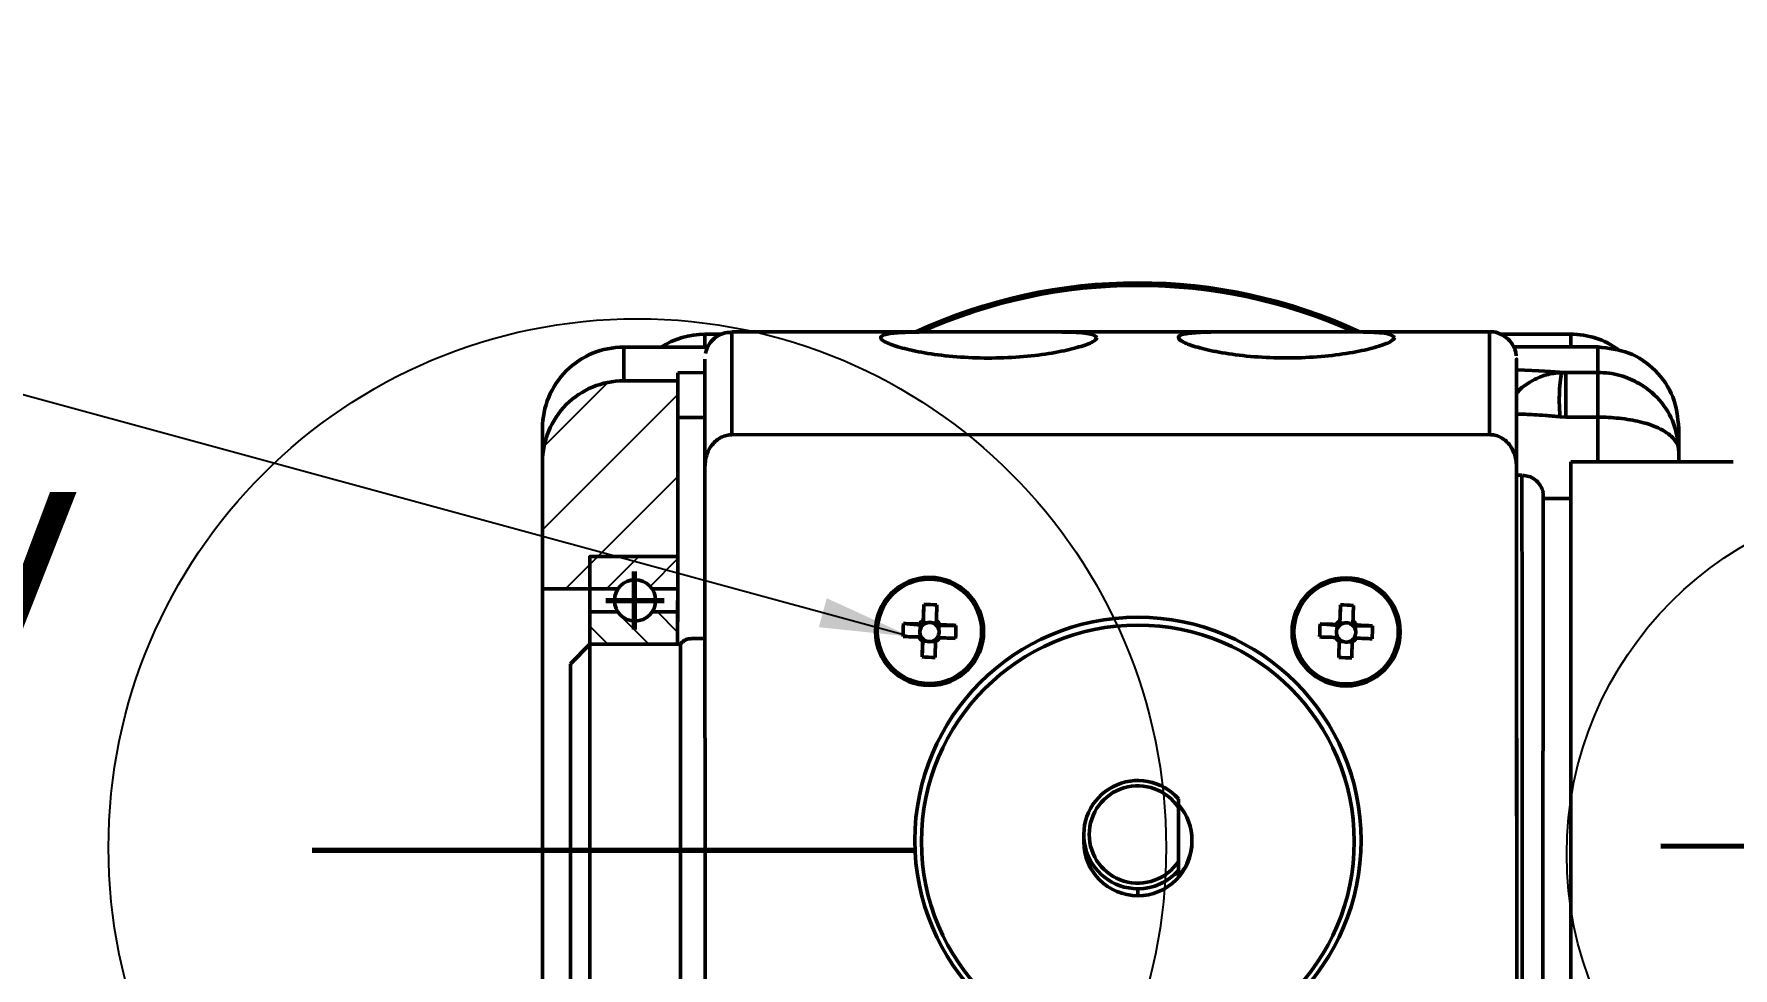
# Model space of a CAD drawing. Header units: millimetres. Extents: x -253 to 12701, y 1223 to 2077.
# Drawn here: x 342.3 to 403.7, y 1958.7 to 1992.5 of the extents above; entities that cross this region are included whole.
import ezdxf

# ---------------------------------------------------------------- set-up
doc = ezdxf.new("R2010")
doc.units = ezdxf.units.MM
for name, pattern in [('ACAD_ISO02W100', [15, 12, -3]), ('CENTER', [50.8, 31.75, -6.35, 6.35, -6.35]), ('NETDUTCOCHAMOGIUA', [18.652614, 12, -2.530296, 2, -2.122318])]:
    doc.linetypes.add(name, pattern=pattern)
for name, color, linetype, lineweight in [('0.3mm', 240, 'Continuous', 30), ('0.7mm', 7, 'Continuous', 70), ('NET DAM', 7, 'Continuous', 50), ('Net Duc', 7, 'ACAD_ISO02W100', 70), ('NET MANH', 10, 'Continuous', 25)]:
    doc.layers.add(name, color=color, linetype=linetype, lineweight=lineweight)
doc.styles.get("Standard").update_dxf_attribs({"font": 'arial.ttf'})
doc.dimstyles.new('ISO-25', dxfattribs={"dimtxt": 2.5, "dimasz": 5, "dimexe": 1.25, "dimexo": 0.625, "dimtad": 2, "dimdec": 0, "dimtxsty": 'Standard', "dimcen": 2.5, "dimadec": 0, "dimazin": 0, "dimtfac": 1, "dimtdec": 0, "dimtmove": 0, "dimatfit": 3, "dimfxl": 1, "dimarcsym": 0})
doc.dimstyles.new('SLDDIMSTYLE0', dxfattribs={"dimtxt": 0.18, "dimasz": 3.302, "dimexe": 0, "dimexo": 0.0625, "dimgap": 0, "dimtad": 0, "dimtih": 1, "dimtoh": 1, "dimdec": 0, "dimrnd": 1e-09, "dimzin": 0, "dimdsep": 46, "dimtxsty": 'Standard', "dimsah": 1, "dimcen": 0.09, "dimadec": 0, "dimazin": 0, "dimtfac": 3.302, "dimtdec": 0, "dimtofl": 0, "dimtmove": 0, "dimatfit": 3, "dimfxl": 1, "dimfrac": 2, "dimtolj": 1, "dimtzin": 0, "dimarcsym": 0})

# ---------------------------------------------------------------- blocks, each defined once
blk = doc.blocks.new('*D141')
at = {"layer": '0.3mm', "color": 0, "lineweight": -2, "transparency": 16777216}
for p, q in [((319.851, 1921.658), (319.851, 2015.557)), ((441.878, 1921.658), (441.878, 2015.557)), ((324.851, 2014.307), (436.878, 2014.307))]:
    blk.add_line(p, q, dxfattribs=at)
at = {"layer": '0.3mm', "color": 0, "transparency": 16777216}
for points in [[(324.851, 2015.141), (324.851, 2013.474), (319.851, 2014.307)], [(436.878, 2015.141), (436.878, 2013.474), (441.878, 2014.307)]]:
    blk.add_solid(points, dxfattribs=at)
at = {"layer": 'Defpoints', "color": 0, "transparency": 16777216}
for p in [(441.878, 2014.307), (319.851, 1921.033), (441.878, 1921.033)]:
    blk.add_point(p, dxfattribs=at)
at = {"layer": '0.3mm', "color": 0, "transparency": 16777216, "insert": (380.864, 2017.485), "char_height": 2.5, "attachment_point": 5}
blk.add_mtext('{\\H2x;120}', dxfattribs=at)

msp = doc.modelspace()

# ---------------------------------------------------------------- hatches: boundary and pattern name
at = {"layer": 'NET MANH', "transparency": 33554687}
h = msp.add_hatch(dxfattribs=at)
h.set_pattern_fill('ANSI31', color=256, scale=0.66)
h.set_pattern_definition([(45, (-4147.632, -672.724), (-1.4817423, 1.4817423), [])])
h.paths.add_polyline_path([(365.607, 1976.573), (365.607, 1978.622), (365.607, 1978.854), (365.606, 1979.119), (365.606, 1979.395), (365.606, 1979.661), (365.606, 1979.942), (363.65, 1979.941, 0.414182), (360.718, 1977.008), (360.718, 1976.846), (360.718, 1976.423), (360.718, 1975.748), (360.719, 1974.831), (360.719, 1973.691), (360.719, 1972.427), (362.424, 1972.427), (362.424, 1973.593), (365.608, 1973.593), (365.608, 1974.367)])
edge = h.paths.add_edge_path()
edge.add_line((365.614, 1951.955), (365.614, 1952.065))
edge.add_line((365.614, 1952.065), (362.428, 1952.065))
edge.add_line((362.428, 1952.065), (362.428, 1953.232))
edge.add_line((362.428, 1953.232), (360.725, 1953.232))
edge.add_line((360.725, 1953.232), (360.725, 1952.998))
edge.add_line((360.725, 1952.998), (360.725, 1951.699))
edge.add_line((360.725, 1951.699), (360.725, 1950.607))
edge.add_line((360.725, 1950.607), (360.726, 1949.743))
edge.add_line((360.726, 1949.743), (360.726, 1949.123))
edge.add_line((360.726, 1949.123), (360.726, 1948.758))
edge.add_line((360.726, 1948.758), (360.726, 1948.654))
edge.add_spline(control_points=[(360.726, 1948.654), (360.744, 1948.35), (360.772, 1948.04), (360.943, 1947.462), (361.344, 1946.793), (361.916, 1946.255), (362.578, 1945.9), (363.177, 1945.721), (363.547, 1945.741), (363.66, 1945.721)], knot_values=[0, 0, 0, 0, 0.051182, 0.213779, 0.408627, 0.580667, 0.746333, 0.922476, 1, 1, 1, 1], degree=3, periodic=0)
edge.add_line((363.66, 1945.721), (365.616, 1945.722))
edge.add_line((365.616, 1945.722), (365.616, 1946.019))
edge.add_line((365.616, 1946.019), (365.615, 1946.164))
edge.add_line((365.615, 1946.164), (365.615, 1946.34))
edge.add_line((365.615, 1946.34), (365.615, 1946.569))
edge.add_line((365.615, 1946.569), (365.615, 1946.832))
edge.add_line((365.615, 1946.832), (365.615, 1947.108))
edge.add_line((365.615, 1947.108), (365.615, 1947.375))
edge.add_line((365.615, 1947.375), (365.615, 1947.612))
edge.add_line((365.615, 1947.612), (365.615, 1949.708))
edge.add_line((365.615, 1949.708), (365.614, 1951.955))
h = msp.add_hatch(dxfattribs=at)
h.set_pattern_fill('ANSI31', color=256, scale=0.33)
h.set_pattern_definition([(45, (-4147.632, -672.724), (-0.74087113, 0.74087113), [])])
h.paths.add_polyline_path([(365.613, 1953.232), (364.68, 1953.232, -0.529579), (363.448, 1953.232), (362.428, 1953.232), (362.428, 1952.065), (365.613, 1952.065)])
h.paths.add_polyline_path([(365.608, 1973.593), (362.424, 1973.593), (362.424, 1972.427), (363.444, 1972.427, -0.529579), (364.676, 1972.427), (365.605, 1972.427)])
h = msp.add_hatch(dxfattribs=at)
h.set_pattern_fill('ANSI31', color=256, scale=0.33, angle=90)
h.set_pattern_definition([(135, (-4147.632, -672.724), (-0.74087113, -0.74087113), [])])
h.paths.add_polyline_path([(363.444, 1971.59), (362.424, 1971.59), (362.424, 1970.423), (365.6, 1970.423), (365.603, 1971.59), (364.676, 1971.59, -0.529579)])
h.paths.add_polyline_path([(365.612, 1955.236), (362.428, 1955.236), (362.428, 1954.069), (363.448, 1954.069, -0.529579), (364.68, 1954.069), (365.612, 1954.069)])

# ---------------------------------------------------------------- linework, layer by layer
at = {"layer": 'NET DAM', "color": 7}
for p, q in [((367.188, 1981.627), (366.589, 1981.627)), ((375.166, 1981.711), (367.561, 1981.709)), ((385.921, 1981.714), (378.548, 1981.712)), ((394.939, 1981.717), (389.303, 1981.715)), ((397.878, 1981.627), (395.346, 1981.627)), ((363.651, 1981.16), (366.685, 1981.161)), ((363.651, 1981.16), (363.651, 1979.941)), ((395.81, 1981.172), (397.313, 1981.169)), ((397.313, 1981.169), (398.851, 1981.169)), ((398.851, 1981.169), (398.851, 1980.247)), ((365.606, 1979.942), (365.606, 1980.237)), ((397.696, 1980.246), (398.851, 1980.247)), ((365.606, 1979.942), (363.651, 1979.941)), ((397.49, 1978.646), (397.696, 1978.631)), ((397.696, 1978.631), (398.851, 1978.631)), ((360.718, 1978.069), (360.718, 1978.226)), ((360.718, 1978.069), (360.718, 1977.591)), ((394.94, 1978.001), (367.562, 1977.993)), ((401.785, 1978.08), (401.785, 1978.237)), ((401.785, 1978.237), (401.785, 1977.013)), ((401.785, 1977.602), (401.785, 1978.08)), ((401.785, 1978.08), (401.785, 1977.013)), ((360.718, 1977.008), (360.718, 1977.591)), ((401.785, 1977.373), (401.785, 1977.602)), ((401.785, 1977.013), (401.785, 1977.602)), ((401.785, 1977.013), (401.785, 1977.373)), ((366.585, 1976.848), (366.592, 1949.912)), ((395.925, 1949.921), (395.918, 1976.856)), ((396.114, 1976.53), (395.918, 1976.53)), ((403.74, 1977.014), (397.874, 1977.012)), ((374.501, 1971.861), (374.479, 1971.209)), ((389.558, 1971.845), (389.536, 1971.193)), ((373.762, 1971.173), (374.376, 1971.113)), ((374.376, 1971.113), (374.371, 1970.973)), ((374.376, 1971.113), (374.454, 1971.11)), ((374.476, 1971.131), (374.479, 1971.209)), ((374.619, 1971.204), (374.479, 1971.209)), ((374.948, 1971.192), (374.808, 1971.197)), ((374.966, 1971.092), (375.044, 1971.089)), ((375.039, 1970.949), (375.044, 1971.089)), ((375.658, 1971.106), (375.044, 1971.089)), ((388.819, 1971.157), (389.433, 1971.097)), ((389.433, 1971.097), (389.428, 1970.958)), ((389.433, 1971.097), (389.511, 1971.095)), ((389.533, 1971.116), (389.536, 1971.193)), ((389.676, 1971.189), (389.536, 1971.193)), ((390.005, 1971.177), (389.865, 1971.182)), ((390.023, 1971.077), (390.101, 1971.074)), ((390.096, 1970.934), (390.101, 1971.074)), ((390.715, 1971.09), (390.101, 1971.074)), ((366.586, 1970.631), (366.098, 1970.631)), ((374.364, 1970.784), (374.36, 1970.671)), ((374.434, 1969.965), (374.456, 1970.541)), ((374.456, 1970.541), (374.458, 1970.619)), ((374.456, 1970.541), (374.595, 1970.536)), ((374.785, 1970.529), (374.923, 1970.524)), ((375.029, 1970.648), (375.033, 1970.76)), ((389.421, 1970.768), (389.417, 1970.655)), ((389.491, 1969.95), (389.512, 1970.525)), ((389.512, 1970.525), (389.515, 1970.603)), ((389.512, 1970.525), (389.652, 1970.52)), ((389.842, 1970.514), (389.98, 1970.509)), ((390.086, 1970.633), (390.09, 1970.745)), ((383.699, 1964.838), (383.699, 1964.631)), ((383.7, 1962.045), (383.699, 1964.631)), ((383.7, 1962.579), (383.699, 1964.523)), ((380.277, 1963.544), (380.277, 1963.291)), ((384.188, 1963.293), (384.188, 1963.339)), ((390.055, 1963.25), (390.055, 1963.295)), ((383.7, 1962.045), (383.7, 1962.252)), ((382.233, 1961.59), (382.233, 1961.338))]:
    msp.add_line(p, q, dxfattribs=at)
at = {"layer": 'NET DAM', "color": 8}
for p, q in [((366.589, 1981.627), (366.589, 1981.16)), ((397.878, 1981.169), (397.878, 1981.627)), ((365.606, 1980.237), (366.584, 1980.238)), ((365.607, 1978.622), (366.584, 1978.622))]:
    msp.add_line(p, q, dxfattribs=at)
at = {"layer": 'NET DAM'}
for p, q in [((360.722, 1944.113), (360.718, 1977.009)), ((396.874, 1975.912), (396.872, 1949.719)), ((397.874, 1975.694), (396.876, 1975.694)), ((362.424, 1972.427), (360.719, 1972.427)), ((362.424, 1972.427), (363.444, 1972.427)), ((364.676, 1972.427), (365.608, 1972.427)), ((362.424, 1971.59), (363.444, 1971.59)), ((364.676, 1971.59), (365.606, 1971.59)), ((362.424, 1970.423), (361.724, 1969.723)), ((362.422, 1970.423), (365.6, 1970.423)), ((362.424, 1970.423), (362.428, 1955.236)), ((363.565, 1970.423), (362.424, 1970.423)), ((365.6, 1970.423), (362.424, 1970.423)), ((362.424, 1970.423), (365.7, 1970.423)), ((365.381, 1970.423), (363.565, 1970.423)), ((365.466, 1970.423), (365.381, 1970.423)), ((365.709, 1955.236), (365.7, 1970.423)), ((361.728, 1955.936), (361.724, 1969.723))]:
    msp.add_line(p, q, dxfattribs=at)
at = {"layer": 'NET DAM', "color": 8, "flags": 128}
for points in [[(367.562, 1977.993), (367.562, 1979.271), (367.562, 1980.289), (367.561, 1981.039), (367.561, 1981.512), (367.561, 1981.704), (367.561, 1981.709)], [(394.939, 1981.717), (394.939, 1981.712), (394.939, 1981.519), (394.939, 1981.046), (394.939, 1980.297), (394.94, 1979.278), (394.94, 1978.001)], [(398.851, 1978.631), (398.851, 1978.302), (398.851, 1977.968), (398.851, 1977.629), (398.851, 1977.285), (398.851, 1977.012)], [(396.114, 1976.53), (396.114, 1976.527), (396.114, 1976.357), (396.114, 1975.93), (396.114, 1975.254), (396.114, 1974.342), (396.115, 1973.211), (396.115, 1971.882), (396.115, 1970.382), (396.116, 1968.737), (396.116, 1966.981), (396.117, 1965.146), (396.117, 1963.267), (396.118, 1961.38), (396.118, 1959.52), (396.119, 1957.724)]]:
    msp.add_lwpolyline(points, dxfattribs=at)
at = {"layer": 'NET DAM', "color": 7, "flags": 128}
for points in [[(365.606, 1980.237), (365.606, 1980.194), (365.606, 1980.077), (365.606, 1979.894), (365.606, 1979.661), (365.606, 1979.395), (365.606, 1979.119), (365.607, 1978.854), (365.607, 1978.622)], [(366.584, 1980.731), (366.584, 1980.726), (366.584, 1980.521), (366.584, 1980.025), (366.584, 1979.242), (366.584, 1978.179), (366.585, 1976.848)], [(395.918, 1976.856), (395.918, 1978.187), (395.917, 1979.25), (395.917, 1980.033), (395.917, 1980.529), (395.917, 1980.734), (395.917, 1980.643), (395.917, 1980.26), (395.917, 1979.586), (395.918, 1978.631), (395.918, 1977.402), (395.918, 1976.53)], [(365.6, 1970.423), (365.608, 1972.029), (365.608, 1974.367), (365.607, 1976.573), (365.607, 1978.622)], [(395.923, 1957.724), (395.923, 1959.52), (395.922, 1961.38), (395.922, 1963.267), (395.921, 1965.146), (395.921, 1966.981), (395.92, 1968.737), (395.92, 1970.382), (395.919, 1971.882), (395.919, 1973.211), (395.919, 1974.342), (395.919, 1975.254), (395.918, 1975.93), (395.918, 1976.357), (395.918, 1976.527), (395.918, 1976.53)], [(397.874, 1977.012), (397.874, 1976.999), (397.874, 1976.79), (397.874, 1976.328), (397.874, 1975.62), (397.874, 1974.681), (397.875, 1973.526), (397.875, 1972.177), (397.875, 1970.659), (397.876, 1968.998), (397.876, 1967.226), (397.877, 1965.375), (397.877, 1963.477), (397.878, 1961.567), (397.878, 1959.681), (397.879, 1957.852), (397.879, 1956.114), (397.88, 1954.498), (397.881, 1951.748), (397.881, 1950.663), (397.881, 1949.799), (397.881, 1949.173), (397.881, 1948.794), (397.881, 1948.671)], [(374.501, 1971.861), (374.498, 1971.791), (374.496, 1971.721), (374.493, 1971.65), (374.491, 1971.579), (374.488, 1971.508), (374.486, 1971.436), (374.483, 1971.364), (374.481, 1971.292)], [(374.95, 1971.275), (374.952, 1971.348), (374.955, 1971.42), (374.957, 1971.491), (374.96, 1971.563), (374.962, 1971.634), (374.965, 1971.704), (374.967, 1971.775), (374.97, 1971.844)], [(389.558, 1971.845), (389.555, 1971.776), (389.553, 1971.706), (389.55, 1971.635), (389.548, 1971.564), (389.545, 1971.493), (389.543, 1971.421), (389.54, 1971.349), (389.537, 1971.276)], [(390.006, 1971.26), (390.009, 1971.332), (390.012, 1971.404), (390.014, 1971.476), (390.017, 1971.548), (390.019, 1971.619), (390.022, 1971.689), (390.024, 1971.759), (390.027, 1971.829)], [(374.454, 1970.542), (374.452, 1970.469), (374.449, 1970.396), (374.446, 1970.324), (374.444, 1970.251), (374.441, 1970.179), (374.439, 1970.108), (374.436, 1970.036), (374.434, 1969.965)], [(374.903, 1969.949), (374.905, 1970.02), (374.908, 1970.091), (374.91, 1970.163), (374.913, 1970.235), (374.915, 1970.307), (374.918, 1970.38), (374.921, 1970.453), (374.923, 1970.526)], [(389.511, 1970.527), (389.508, 1970.454), (389.506, 1970.381), (389.503, 1970.308), (389.501, 1970.236), (389.498, 1970.164), (389.496, 1970.092), (389.493, 1970.021), (389.491, 1969.95)], [(389.96, 1969.934), (389.962, 1970.004), (389.965, 1970.076), (389.967, 1970.147), (389.97, 1970.219), (389.972, 1970.292), (389.975, 1970.364), (389.977, 1970.437), (389.98, 1970.51)]]:
    msp.add_lwpolyline(points, dxfattribs=at)
at = {"layer": 'NET DAM'}
msp.add_lwpolyline([(365.6, 1970.423), (365.608, 1973.593), (362.424, 1973.593), (362.424, 1970.423)], dxfattribs=at)
at = {"layer": 'NET DAM', "color": 7}
for centre, radius in [((374.703, 1970.886), 1.955), ((389.759, 1970.871), 1.955), ((374.702, 1970.89), 1.885), ((389.759, 1970.875), 1.885), ((382.236, 1963.338), 8.064), ((382.232, 1963.295), 7.821)]:
    msp.add_circle(centre, radius, dxfattribs=at)
at = {"layer": 'NET DAM'}
msp.add_circle((364.06, 1972.008), 0.745, dxfattribs=at)
at = {"layer": 'NET DAM', "color": 7}
for centre, radius, start, end in [((382.233, 1964.418), 19.063, 65.14791, 114.88359), ((382.233, 1964.328), 19.063, 65.79691, 114.23459), ((366.589, 1978.694), 2.933, 90, 122.77275), ((397.878, 1978.694), 2.933, 54.2043, 90), ((363.651, 1978.227), 2.933, 90.0124, 180.0124), ((363.651, 1977.008), 2.933, 90.0124, 180.0124), ((374.506, 1965.343), 6.518, 85.91504, 90.0415), ((389.562, 1965.327), 6.518, 85.91504, 90.0415), ((380.644, 1970.695), 6.899, 176.02793, 179.92465), ((371.389, 1877.877), 93.325, 88.19069, 88.54269), ((374.702, 1970.908), 0.442, 119.99175, 145.93515), ((374.702, 1970.866), 0.347, 162.13671, 193.81587), ((374.702, 1970.866), 0.347, 135.49971, 162.13585), ((374.702, 1970.866), 0.348, 130.42588, 135.50102), ((374.702, 1970.866), 0.348, 103.80184, 130.42466), ((374.702, 1970.866), 0.348, 72.15367, 103.80286), ((374.702, 1970.866), 0.348, 45.53016, 72.15452), ((374.702, 1970.866), 0.347, 40.45336, 45.52885), ((374.702, 1970.909), 0.442, 30.01852, 55.96369), ((374.702, 1970.866), 0.347, 13.81689, 40.45458), ((371.442, 1877.74), 93.461, 87.4142, 87.76587), ((368.729, 1971.116), 6.93, 356.03659, 359.91599), ((395.701, 1970.679), 6.899, 176.02793, 179.92465), ((386.445, 1877.862), 93.325, 88.19069, 88.54269), ((389.759, 1970.893), 0.442, 119.99175, 145.93515), ((389.758, 1970.851), 0.347, 162.13671, 193.81587), ((389.758, 1970.851), 0.347, 135.49971, 162.13585), ((389.759, 1970.851), 0.348, 130.42588, 135.50102), ((389.759, 1970.851), 0.348, 103.80184, 130.42466), ((389.759, 1970.851), 0.348, 72.15367, 103.80286), ((389.759, 1970.851), 0.348, 45.53016, 72.15452), ((389.759, 1970.851), 0.347, 40.45336, 45.52885), ((389.759, 1970.893), 0.442, 30.01852, 55.96369), ((389.759, 1970.851), 0.347, 13.81689, 40.45458), ((386.498, 1877.724), 93.461, 87.4142, 87.76587), ((383.785, 1971.101), 6.93, 356.03659, 359.91599), ((371.372, 1877.409), 93.325, 88.19069, 88.54269), ((374.702, 1970.909), 0.442, 210.01852, 235.96369), ((374.702, 1970.866), 0.347, 193.81689, 220.45458), ((374.702, 1970.867), 0.347, 220.45336, 225.52885), ((374.702, 1970.867), 0.348, 225.53016, 252.15452), ((374.702, 1970.867), 0.348, 252.15367, 283.80286), ((374.702, 1970.867), 0.348, 283.80184, 310.42466), ((374.702, 1970.909), 0.442, 299.99175, 325.93515), ((374.702, 1970.867), 0.348, 310.42588, 315.50102), ((374.702, 1970.866), 0.347, 315.49971, 342.13585), ((374.702, 1970.866), 0.347, 342.13671, 13.81587), ((371.425, 1877.271), 93.461, 87.4142, 87.76587), ((386.429, 1877.393), 93.325, 88.19069, 88.54269), ((389.759, 1970.893), 0.442, 210.01852, 235.96369), ((389.758, 1970.851), 0.347, 193.81689, 220.45458), ((389.759, 1970.851), 0.347, 220.45336, 225.52885), ((389.759, 1970.851), 0.348, 225.53016, 252.15452), ((389.759, 1970.851), 0.348, 252.15367, 283.80286), ((389.759, 1970.851), 0.348, 283.80184, 310.42466), ((389.759, 1970.894), 0.442, 299.99175, 325.93515), ((389.759, 1970.851), 0.348, 310.42588, 315.50102), ((389.759, 1970.851), 0.347, 315.49971, 342.13585), ((389.759, 1970.851), 0.347, 342.13671, 13.81587), ((386.482, 1877.256), 93.461, 87.4142, 87.76587), ((374.929, 1977.333), 7.384, 266.1572, 269.79933), ((389.986, 1977.318), 7.384, 266.1572, 269.79933), ((382.233, 1963.545), 1.955, 41.40533, 270.01498), ((382.233, 1963.551), 1.759, 33.56606, 326.46541), ((382.234, 1963.338), 1.954, 318.58857, 41.44291), ((382.232, 1963.293), 1.955, 180.03373, 270.03321), ((382.233, 1963.293), 1.955, 270.00066, 0.01085), ((382.233, 1963.546), 1.956, 270.01279, 318.5883)]:
    msp.add_arc(centre, radius, start, end, dxfattribs=at)
at = {"layer": 'NET DAM', "color": 8}
msp.add_ellipse((382.228, 1980.178), major_axis=(15.644, 0.004), ratio=0.021621, start_param=0.190046, end_param=0.50537, dxfattribs=at)
at = {"layer": 'NET DAM', "color": 7}
for centre, major_axis, ratio, start_param, end_param in [((374.659, 1970.85), (0.234, -0.212), 0.938186, 3.494088, 4.129221), ((374.703, 1970.891), (0.006, 0.326), 0.932414, 5.950883, 6.586016), ((389.716, 1970.834), (0.234, -0.212), 0.938186, 3.494088, 4.129221), ((389.76, 1970.876), (0.006, 0.326), 0.932414, 5.950883, 6.586016), ((374.7, 1970.805), (0.304, -0.004), 0.946494, 4.372896, 5.008029), ((374.745, 1970.847), (0.24, 0.203), 0.938678, 5.260749, 5.895881), ((389.757, 1970.79), (0.304, -0.004), 0.946494, 4.372896, 5.008029), ((389.802, 1970.831), (0.24, 0.203), 0.938678, 5.260749, 5.895881)]:
    msp.add_ellipse(centre, major_axis=major_axis, ratio=ratio, start_param=start_param, end_param=end_param, dxfattribs=at)
for points, knots in [([(367.549, 1981.697), (367.445, 1981.691), (367.242, 1981.68), (366.989, 1981.538), (366.806, 1981.367), (366.693, 1981.192), (366.631, 1981.048), (366.613, 1980.963), (366.607, 1980.933)], [0, 0, 0, 0, 0.2341831, 0.4590472, 0.6449728, 0.8020874, 0.9313605, 1, 1, 1, 1]), ([(380.761, 1981.506), (380.729, 1981.457), (380.663, 1981.356), (380.153, 1981.166), (379.388, 1980.981), (378.395, 1980.832), (377.261, 1980.756), (376.087, 1980.77), (374.988, 1980.87), (374.054, 1981.033), (373.362, 1981.223), (372.967, 1981.404), (372.899, 1981.552), (373.169, 1981.65), (373.765, 1981.699), (374.631, 1981.713), (375.687, 1981.71), (376.465, 1981.709), (376.85, 1981.708)], [0, 0, 0, 0, 0.06214, 0.125676, 0.187098, 0.25009, 0.313076, 0.374348, 0.437726, 0.499892, 0.562065, 0.625592, 0.686988, 0.749979, 0.813053, 0.874387, 0.937843, 1, 1, 1, 1]), ([(376.85, 1981.708), (377.364, 1981.71), (378.391, 1981.713), (379.686, 1981.711), (380.588, 1981.664), (380.703, 1981.559), (380.761, 1981.506)], [0, 0, 0, 0, 0.250039, 0.499978, 0.74998, 1, 1, 1, 1]), ([(391.517, 1981.509), (391.484, 1981.46), (391.419, 1981.359), (390.909, 1981.169), (390.143, 1980.984), (389.151, 1980.835), (388.017, 1980.759), (386.842, 1980.773), (385.743, 1980.873), (384.81, 1981.036), (384.118, 1981.225), (383.723, 1981.407), (383.654, 1981.555), (383.924, 1981.653), (384.52, 1981.702), (385.386, 1981.716), (386.443, 1981.713), (387.221, 1981.712), (387.606, 1981.711)], [0, 0, 0, 0, 0.06214, 0.125676, 0.187098, 0.25009, 0.313076, 0.374348, 0.437726, 0.499892, 0.562065, 0.625592, 0.686988, 0.749979, 0.813053, 0.874387, 0.937843, 1, 1, 1, 1]), ([(387.606, 1981.711), (388.119, 1981.713), (389.147, 1981.716), (390.442, 1981.714), (391.343, 1981.667), (391.459, 1981.562), (391.517, 1981.509)], [0, 0, 0, 0, 0.250039, 0.499978, 0.74998, 1, 1, 1, 1]), ([(395.908, 1980.84), (395.9, 1980.901), (395.881, 1981.036), (395.786, 1981.246), (395.614, 1981.47), (395.345, 1981.644), (395.095, 1981.732), (394.957, 1981.709), (394.935, 1981.706)], [0, 0, 0, 0, 0.127933, 0.285567, 0.475806, 0.709386, 0.953416, 1, 1, 1, 1]), ([(397.49, 1978.646), (397.483, 1978.722), (397.47, 1978.873), (397.462, 1979.144), (397.463, 1979.418), (397.473, 1979.684), (397.493, 1979.917), (397.521, 1980.095), (397.555, 1980.218), (397.579, 1980.237), (397.591, 1980.246)], [0, 0, 0, 0, 0.124753, 0.249775, 0.374971, 0.499335, 0.623176, 0.74834, 0.874384, 1, 1, 1, 1]), ([(397.696, 1980.246), (397.676, 1980.246), (397.641, 1980.246), (397.606, 1980.246), (397.591, 1980.246)], [0, 0, 0, 0, 0.559969, 1, 1, 1, 1]), ([(401.785, 1977.373), (401.755, 1977.683), (401.695, 1978.305), (401.222, 1979.155), (400.537, 1979.789), (399.803, 1980.112), (399.271, 1980.23), (398.988, 1980.241), (398.851, 1980.247)], [0, 0, 0, 0, 0.242543, 0.485556, 0.723436, 0.8618, 0.932818, 1, 1, 1, 1]), ([(398.851, 1978.631), (398.98, 1978.629), (399.247, 1978.624), (399.794, 1978.578), (400.562, 1978.445), (401.253, 1978.17), (401.674, 1977.807), (401.781, 1977.533), (401.784, 1977.388), (401.785, 1977.373)], [0, 0, 0, 0, 0.063699, 0.131183, 0.283947, 0.528946, 0.764722, 0.975692, 1, 1, 1, 1]), ([(366.585, 1976.848), (366.6, 1977.007), (366.628, 1977.286), (366.808, 1977.6), (366.993, 1977.791), (367.172, 1977.907), (367.364, 1977.98), (367.497, 1977.989), (367.562, 1977.993)], [0, 0, 0, 0, 0.283693, 0.50106, 0.634685, 0.761512, 0.882791, 1, 1, 1, 1]), ([(394.94, 1978.001), (395.005, 1977.996), (395.138, 1977.987), (395.33, 1977.915), (395.509, 1977.799), (395.695, 1977.608), (395.874, 1977.294), (395.902, 1977.015), (395.918, 1976.856)], [0, 0, 0, 0, 0.117195, 0.238469, 0.365301, 0.49894, 0.716272, 1, 1, 1, 1]), ([(396.874, 1975.912), (396.866, 1975.949), (396.846, 1976.045), (396.758, 1976.207), (396.599, 1976.378), (396.375, 1976.505), (396.209, 1976.517), (396.131, 1976.522)], [0, 0, 0, 0, 0.106955, 0.283195, 0.52235, 0.776533, 1, 1, 1, 1]), ([(374.454, 1971.11), (374.442, 1971.114), (374.405, 1971.128), (374.366, 1971.144), (374.34, 1971.154), (374.335, 1971.156)], [0, 0, 0, 0, 0.290537, 0.88255, 1, 1, 1, 1]), ([(374.481, 1971.292), (374.48, 1971.286), (374.48, 1971.249), (374.478, 1971.197), (374.477, 1971.147), (374.476, 1971.131)], [0, 0, 0, 0, 0.11745, 0.709463, 1, 1, 1, 1]), ([(374.945, 1971.114), (374.946, 1971.131), (374.947, 1971.18), (374.949, 1971.233), (374.949, 1971.269), (374.95, 1971.275)], [0, 0, 0, 0, 0.2905366, 0.8825495, 1, 1, 1, 1]), ([(375.085, 1971.13), (375.081, 1971.128), (375.054, 1971.119), (375.016, 1971.107), (374.979, 1971.095), (374.966, 1971.092)], [0, 0, 0, 0, 0.11745, 0.709463, 1, 1, 1, 1]), ([(389.511, 1971.095), (389.499, 1971.099), (389.461, 1971.113), (389.423, 1971.128), (389.396, 1971.139), (389.392, 1971.141)], [0, 0, 0, 0, 0.290537, 0.88255, 1, 1, 1, 1]), ([(389.537, 1971.276), (389.537, 1971.27), (389.536, 1971.234), (389.535, 1971.181), (389.534, 1971.132), (389.533, 1971.116)], [0, 0, 0, 0, 0.11745, 0.709463, 1, 1, 1, 1]), ([(390.002, 1971.099), (390.003, 1971.115), (390.004, 1971.165), (390.005, 1971.217), (390.006, 1971.254), (390.006, 1971.26)], [0, 0, 0, 0, 0.2905366, 0.8825495, 1, 1, 1, 1]), ([(390.142, 1971.115), (390.137, 1971.113), (390.111, 1971.104), (390.072, 1971.091), (390.035, 1971.08), (390.023, 1971.077)], [0, 0, 0, 0, 0.11745, 0.709463, 1, 1, 1, 1]), ([(366.098, 1970.631), (366.074, 1970.625), (365.996, 1970.628), (365.873, 1970.582), (365.764, 1970.508), (365.719, 1970.448), (365.7, 1970.423)], [0, 0, 0, 0, 0.165317, 0.518813, 0.803505, 1, 1, 1, 1]), ([(374.319, 1970.687), (374.323, 1970.686), (374.35, 1970.675), (374.388, 1970.659), (374.425, 1970.646), (374.437, 1970.641)], [0, 0, 0, 0, 0.11745, 0.709463, 1, 1, 1, 1]), ([(374.458, 1970.619), (374.458, 1970.61), (374.457, 1970.586), (374.455, 1970.561), (374.454, 1970.545), (374.454, 1970.542)], [0, 0, 0, 0, 0.290537, 0.88255, 1, 1, 1, 1]), ([(374.923, 1970.526), (374.923, 1970.528), (374.924, 1970.545), (374.926, 1970.569), (374.927, 1970.594), (374.927, 1970.602)], [0, 0, 0, 0, 0.11745, 0.709463, 1, 1, 1, 1]), ([(374.95, 1970.623), (374.962, 1970.627), (374.999, 1970.638), (375.038, 1970.65), (375.064, 1970.659), (375.068, 1970.661)], [0, 0, 0, 0, 0.2905366, 0.8825495, 1, 1, 1, 1]), ([(389.375, 1970.672), (389.38, 1970.67), (389.406, 1970.659), (389.445, 1970.644), (389.482, 1970.63), (389.494, 1970.626)], [0, 0, 0, 0, 0.11745, 0.709463, 1, 1, 1, 1]), ([(389.515, 1970.603), (389.515, 1970.595), (389.513, 1970.571), (389.512, 1970.546), (389.511, 1970.53), (389.511, 1970.527)], [0, 0, 0, 0, 0.290537, 0.88255, 1, 1, 1, 1]), ([(389.98, 1970.51), (389.98, 1970.513), (389.981, 1970.53), (389.982, 1970.554), (389.984, 1970.579), (389.984, 1970.587)], [0, 0, 0, 0, 0.11745, 0.709463, 1, 1, 1, 1]), ([(390.007, 1970.608), (390.019, 1970.611), (390.056, 1970.622), (390.094, 1970.635), (390.121, 1970.644), (390.125, 1970.646)], [0, 0, 0, 0, 0.2905366, 0.8825495, 1, 1, 1, 1]), ([(383.699, 1964.523), (383.699, 1964.582), (383.699, 1964.689), (383.699, 1964.792), (383.699, 1964.838)], [0, 0, 0, 0, 0.549345, 1, 1, 1, 1]), ([(383.7, 1962.252), (383.7, 1962.313), (383.7, 1962.42), (383.7, 1962.531), (383.7, 1962.579)], [0, 0, 0, 0, 0.570507, 1, 1, 1, 1])]:
    msp.add_open_spline(points, degree=3, knots=knots, dxfattribs=at)
for points in [[(398.851, 1981.169), (399.235, 1981.125), (400.004, 1981.037), (400.974, 1980.359), (401.652, 1979.39), (401.741, 1978.621), (401.785, 1978.237)], [(397.696, 1978.631), (397.696, 1978.706), (397.696, 1978.855), (397.696, 1979.127), (397.696, 1979.406), (397.696, 1979.675), (397.696, 1979.911), (397.696, 1980.095), (397.696, 1980.219), (397.696, 1980.237), (397.696, 1980.246)], [(398.851, 1980.247), (398.851, 1980.238), (398.851, 1980.219), (398.851, 1980.096), (398.851, 1979.912), (398.851, 1979.675), (398.851, 1979.406), (398.851, 1979.127), (398.851, 1978.856), (398.851, 1978.706), (398.851, 1978.631)]]:
    msp.add_open_spline(points, degree=3, dxfattribs=at)
at = {"layer": 'NET DAM', "color": 8}
for points, knots in [([(397.591, 1980.246), (397.409, 1980.232), (397.071, 1980.205), (396.535, 1979.994), (396.144, 1979.755), (395.961, 1979.54), (395.917, 1979.489)], [0, 0, 0, 0, 0.259982, 0.483729, 0.878215, 1, 1, 1, 1]), ([(395.918, 1978.74), (395.938, 1978.74), (396.09, 1978.743), (396.446, 1978.723), (396.97, 1978.692), (397.308, 1978.662), (397.49, 1978.646)], [0, 0, 0, 0, 0.065185, 0.484197, 0.722849, 1, 1, 1, 1])]:
    msp.add_open_spline(points, degree=3, knots=knots, dxfattribs=at)
at = {"layer": 'Net Duc', "linetype": 'NETDUTCOCHAMOGIUA'}
for p, q in [((364.032, 1973.059), (364.032, 1970.957)), ((363.009, 1972.008), (365.111, 1972.008))]:
    msp.add_line(p, q, dxfattribs=at)
at = {"layer": 'Net Duc', "linetype": 'CENTER'}
for p, q in [((352.393, 1962.981), (374.179, 1962.981)), ((401.133, 1963.138), (419.088, 1963.082))]:
    msp.add_line(p, q, dxfattribs=at)
at = {"layer": 'NET MANH'}
for centre, radius in [((364.144, 1963.075), 19.11), ((410.644, 1962.839), 12.913)]:
    msp.add_circle(centre, radius, dxfattribs=at)

# ---------------------------------------------------------------- texts
at = {"layer": '0.7mm', "insert": (327.684, 1975.928), "char_height": 7, "attachment_point": 1}
msp.add_mtext_dynamic_manual_height_columns('\\pxi-3,l4,t4;IV', width=79.0274, gutter_width=17.5, heights=[0], dxfattribs=at)

# ---------------------------------------------------------------- dimensions: what is measured, and where the dimension line sits
at = {"layer": '0.3mm'}
dim = msp.add_linear_dim(base=(441.878, 2014.307), p1=(319.851, 1921.033), p2=(441.878, 1921.033), text='{\\H2x;120}', dimstyle='ISO-25', dxfattribs=at)
dim.commit()
dim.dimension.update_dxf_attribs({"geometry": '*D141', "text_midpoint": (380.864, 2017.485)})

# ---------------------------------------------------------------- leaders
at = {"layer": 'NET MANH'}
msp.add_leader([(374.032, 1970.696), (296.353, 1991.854)], dimstyle='SLDDIMSTYLE0', dxfattribs=at)

doc.saveas('drawing.dxf')
